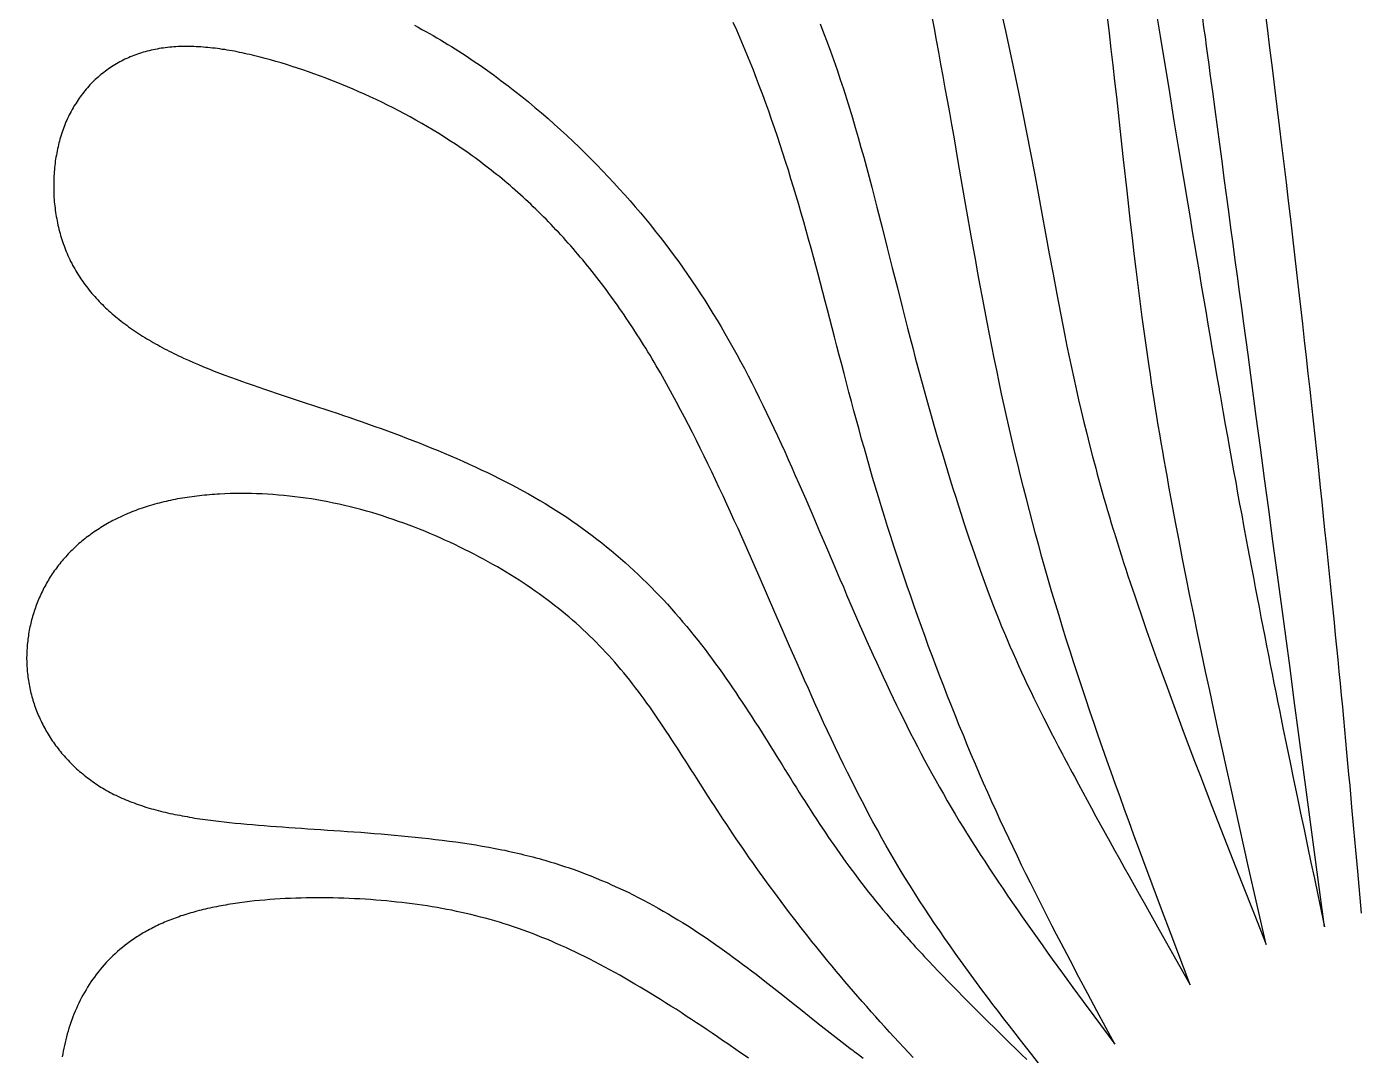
# Model space of a CAD drawing. Extents: x 0 to 279, y 0 to 212.
# Drawn here: x 266.54 to 279.43, y 119.99 to 129.92 of the extents above; entities that cross this region are included whole.
import ezdxf

# ---------------------------------------------------------------- set-up
doc = ezdxf.new("R2010")
doc.units = 0
doc.layers.add('LAYER_1', color=18, linetype='CONTINUOUS')

msp = doc.modelspace()

# ---------------------------------------------------------------- linework, layer by layer
at = {"layer": 'LAYER_1'}
for points in [[(277.398, 130.372), (277.487, 129.828), (277.577, 129.284), (277.621, 129.013), (277.666, 128.743), (277.71, 128.474), (277.754, 128.208), (277.776, 128.076), (277.798, 127.944), (277.82, 127.814), (277.842, 127.684), (277.863, 127.555), (277.885, 127.426), (277.906, 127.299), (277.928, 127.173), (277.949, 127.048), (277.97, 126.924), (277.991, 126.801), (278.012, 126.679), (278.033, 126.559), (278.054, 126.44), (278.056, 126.425), (278.058, 126.418), (278.058, 126.414), (278.059, 126.412), (278.061, 126.397), (278.066, 126.368), (278.077, 126.309), (278.097, 126.193), (278.117, 126.079), (278.137, 125.965), (278.157, 125.853), (278.177, 125.743), (278.197, 125.633), (278.217, 125.525), (278.236, 125.418), (278.255, 125.312), (278.275, 125.208), (278.294, 125.104), (278.313, 125.002), (278.332, 124.9), (278.35, 124.8), (278.369, 124.701), (278.388, 124.603), (278.406, 124.506), (278.425, 124.41), (278.443, 124.315), (278.461, 124.22), (278.479, 124.127), (278.497, 124.034), (278.515, 123.943), (278.533, 123.852), (278.551, 123.762), (278.569, 123.672), (278.586, 123.584), (278.604, 123.496), (278.621, 123.409), (278.639, 123.322), (278.656, 123.237), (278.673, 123.151), (278.708, 122.983), (278.742, 122.816), (278.776, 122.652), (278.81, 122.489), (278.843, 122.328), (278.877, 122.169), (278.91, 122.01), (278.944, 121.853), (278.977, 121.696), (279.01, 121.54), (279.076, 121.229), (278.992, 121.856), (278.908, 122.482), (278.867, 122.795), (278.825, 123.106), (278.783, 123.417), (278.742, 123.727), (278.7, 124.036), (278.659, 124.344), (278.618, 124.65), (278.577, 124.955), (278.536, 125.258), (278.496, 125.56), (278.456, 125.859), (278.416, 126.158), (278.376, 126.456), (278.336, 126.755), (278.295, 127.056), (278.275, 127.208), (278.255, 127.36), (278.234, 127.513), (278.213, 127.667), (278.192, 127.823), (278.171, 127.979), (278.15, 128.137), (278.129, 128.297), (278.107, 128.458), (278.085, 128.621), (278.063, 128.786), (278.04, 128.953), (278.018, 129.122), (277.995, 129.294), (277.983, 129.38), (277.971, 129.468), (277.96, 129.555), (277.948, 129.644), (277.936, 129.733), (277.924, 129.823), (277.911, 129.913), (277.899, 130.004)], [(275.948, 130.077), (275.993, 129.88), (276.036, 129.683), (276.078, 129.487), (276.119, 129.29), (276.159, 129.094), (276.198, 128.898), (276.236, 128.703), (276.273, 128.507), (276.31, 128.312), (276.346, 128.117), (276.381, 127.923), (276.417, 127.728), (276.453, 127.533), (276.489, 127.337), (276.508, 127.238), (276.527, 127.138), (276.547, 127.039), (276.567, 126.938), (276.587, 126.837), (276.608, 126.735), (276.63, 126.632), (276.653, 126.528), (276.676, 126.424), (276.7, 126.318), (276.725, 126.211), (276.751, 126.103), (276.778, 125.994), (276.805, 125.883), (276.834, 125.772), (276.865, 125.658), (276.88, 125.601), (276.896, 125.543), (276.912, 125.485), (276.929, 125.427), (276.945, 125.368), (276.962, 125.309), (276.98, 125.249), (276.998, 125.189), (277.016, 125.128), (277.034, 125.067), (277.037, 125.06), (277.038, 125.056), (277.039, 125.054), (277.039, 125.053), (277.041, 125.045), (277.046, 125.03), (277.055, 124.999), (277.075, 124.937), (277.094, 124.874), (277.114, 124.811), (277.135, 124.748), (277.156, 124.684), (277.177, 124.62), (277.198, 124.556), (277.22, 124.491), (277.242, 124.425), (277.264, 124.359), (277.31, 124.227), (277.356, 124.092), (277.404, 123.957), (277.453, 123.82), (277.503, 123.682), (277.554, 123.543), (277.606, 123.402), (277.658, 123.261), (277.711, 123.119), (277.766, 122.975), (277.82, 122.831), (277.876, 122.686), (277.932, 122.541), (277.988, 122.394), (278.045, 122.247), (278.103, 122.1), (278.16, 121.952), (278.277, 121.655), (278.394, 121.357), (278.512, 121.059), (278.425, 121.44), (278.339, 121.82), (278.254, 122.2), (278.212, 122.389), (278.17, 122.578), (278.128, 122.766), (278.087, 122.954), (278.046, 123.141), (278.006, 123.327), (277.966, 123.513), (277.926, 123.697), (277.888, 123.881), (277.849, 124.064), (277.812, 124.246), (277.775, 124.426), (277.739, 124.606), (277.704, 124.784), (277.67, 124.961), (277.636, 125.136), (277.604, 125.31), (277.572, 125.483), (277.557, 125.568), (277.541, 125.654), (277.526, 125.739), (277.512, 125.823), (277.497, 125.907), (277.483, 125.991), (277.47, 126.074), (277.456, 126.156), (277.443, 126.239), (277.43, 126.32), (277.417, 126.402), (277.405, 126.483), (277.393, 126.563), (277.381, 126.643), (277.358, 126.802), (277.336, 126.96), (277.315, 127.116), (277.295, 127.271), (277.275, 127.425), (277.256, 127.579), (277.237, 127.731), (277.219, 127.883), (277.202, 128.034), (277.168, 128.336), (277.134, 128.638), (277.101, 128.939), (277.084, 129.091), (277.068, 129.243), (277.05, 129.395), (277.033, 129.549), (277.015, 129.703), (276.997, 129.859), (276.978, 130.015)], [(278.495, 130.104), (278.52, 129.909), (278.544, 129.716), (278.568, 129.524), (278.592, 129.335), (278.615, 129.147), (278.637, 128.962), (278.66, 128.778), (278.682, 128.596), (278.703, 128.417), (278.724, 128.239), (278.745, 128.063), (278.765, 127.889), (278.785, 127.718), (278.805, 127.548), (278.824, 127.38), (278.843, 127.215), (278.861, 127.051), (278.879, 126.89), (278.897, 126.731), (278.914, 126.573), (278.932, 126.418), (278.948, 126.265), (278.965, 126.114), (278.981, 125.966), (278.996, 125.819), (279.012, 125.675), (279.019, 125.604), (279.023, 125.568), (279.024, 125.559), (279.025, 125.555), (279.025, 125.553), (279.025, 125.552), (279.026, 125.543), (279.033, 125.472), (279.048, 125.333), (279.062, 125.196), (279.076, 125.062), (279.09, 124.929), (279.104, 124.798), (279.117, 124.669), (279.13, 124.541), (279.142, 124.416), (279.155, 124.292), (279.167, 124.169), (279.179, 124.049), (279.191, 123.929), (279.202, 123.812), (279.214, 123.695), (279.225, 123.58), (279.236, 123.466), (279.247, 123.354), (279.257, 123.242), (279.268, 123.132), (279.278, 123.023), (279.288, 122.914), (279.298, 122.807), (279.308, 122.7), (279.318, 122.594), (279.337, 122.385), (279.356, 122.177), (279.375, 121.972), (279.394, 121.768), (279.43, 121.363)], [(270.286, 129.935), (270.323, 129.915), (270.359, 129.895), (270.395, 129.875), (270.431, 129.855), (270.467, 129.835), (270.503, 129.814), (270.539, 129.793), (270.574, 129.771), (270.61, 129.75), (270.645, 129.728), (270.715, 129.684), (270.785, 129.638), (270.854, 129.592), (270.923, 129.545), (270.991, 129.497), (271.058, 129.448), (271.125, 129.399), (271.192, 129.349), (271.257, 129.298), (271.322, 129.246), (271.387, 129.194), (271.45, 129.141), (271.513, 129.088), (271.576, 129.034), (271.637, 128.979), (271.698, 128.924), (271.758, 128.869), (271.818, 128.813), (271.876, 128.757), (271.934, 128.7), (271.991, 128.644), (272.048, 128.587), (272.103, 128.529), (272.158, 128.472), (272.211, 128.414), (272.264, 128.356), (272.317, 128.299), (272.368, 128.241), (272.418, 128.182), (272.468, 128.124), (272.517, 128.066), (272.565, 128.007), (272.612, 127.948), (272.658, 127.889), (272.704, 127.83), (272.749, 127.77), (272.794, 127.71), (272.838, 127.65), (272.881, 127.589), (272.924, 127.528), (272.966, 127.466), (273.007, 127.405), (273.048, 127.342), (273.089, 127.279), (273.129, 127.216), (273.169, 127.152), (273.208, 127.088), (273.247, 127.023), (273.285, 126.958), (273.323, 126.892), (273.361, 126.825), (273.398, 126.757), (273.435, 126.689), (273.472, 126.621), (273.508, 126.551), (273.544, 126.481), (273.58, 126.41), (273.616, 126.338), (273.652, 126.266), (273.687, 126.193), (273.722, 126.119), (273.758, 126.045), (273.792, 125.97), (273.827, 125.894), (273.862, 125.819), (273.896, 125.742), (273.93, 125.666), (273.964, 125.589), (273.998, 125.512), (274.066, 125.358), (274.133, 125.203), (274.199, 125.048), (274.265, 124.894), (274.33, 124.74), (274.363, 124.664), (274.395, 124.587), (274.428, 124.512), (274.46, 124.436), (274.492, 124.362), (274.524, 124.287), (274.556, 124.213), (274.588, 124.14), (274.62, 124.068), (274.652, 123.996), (274.684, 123.925), (274.716, 123.854), (274.748, 123.784), (274.78, 123.714), (274.812, 123.645), (274.844, 123.576), (274.877, 123.507), (274.909, 123.439), (274.942, 123.372), (274.975, 123.305), (275.008, 123.238), (275.041, 123.171), (275.075, 123.104), (275.109, 123.038), (275.143, 122.972), (275.178, 122.906), (275.213, 122.841), (275.248, 122.775), (275.284, 122.71), (275.32, 122.644), (275.357, 122.579), (275.394, 122.514), (275.432, 122.448), (275.47, 122.383), (275.509, 122.317), (275.548, 122.252), (275.588, 122.186), (275.609, 122.153), (275.619, 122.137), (275.619, 122.136), (275.62, 122.135), (275.62, 122.134), (275.622, 122.132), (275.624, 122.128), (275.665, 122.062), (275.707, 121.996), (275.75, 121.929), (275.793, 121.863), (275.837, 121.796), (275.881, 121.73), (275.926, 121.663), (275.971, 121.596), (276.017, 121.528), (276.063, 121.461), (276.109, 121.394), (276.156, 121.326), (276.204, 121.258), (276.252, 121.191), (276.3, 121.123), (276.348, 121.055), (276.397, 120.987), (276.446, 120.919), (276.545, 120.782), (276.645, 120.646), (276.745, 120.509), (276.846, 120.372), (277.049, 120.098), (276.876, 120.421), (276.789, 120.583), (276.703, 120.745), (276.617, 120.908), (276.531, 121.072), (276.488, 121.155), (276.445, 121.237), (276.403, 121.32), (276.36, 121.404), (276.318, 121.487), (276.276, 121.572), (276.234, 121.656), (276.192, 121.741), (276.15, 121.826), (276.109, 121.912), (276.067, 121.998), (276.026, 122.085), (275.985, 122.173), (275.944, 122.26), (275.903, 122.349), (275.863, 122.438), (275.823, 122.528), (275.783, 122.618), (275.743, 122.709), (275.704, 122.801), (275.664, 122.893), (275.625, 122.986), (275.587, 123.08), (275.548, 123.174), (275.51, 123.268), (275.472, 123.363), (275.435, 123.458), (275.397, 123.553), (275.36, 123.649), (275.324, 123.745), (275.288, 123.841), (275.252, 123.938), (275.217, 124.034), (275.182, 124.131), (275.147, 124.228), (275.113, 124.325), (275.079, 124.422), (275.046, 124.518), (275.013, 124.615), (274.981, 124.712), (274.949, 124.808), (274.917, 124.904), (274.886, 125), (274.856, 125.096), (274.826, 125.191), (274.796, 125.286), (274.768, 125.381), (274.739, 125.475), (274.711, 125.569), (274.684, 125.662), (274.657, 125.755), (274.631, 125.848), (274.605, 125.94), (274.58, 126.031), (274.555, 126.122), (274.53, 126.213), (274.506, 126.303), (274.482, 126.393), (274.458, 126.483), (274.435, 126.572), (274.412, 126.661), (274.388, 126.749), (274.366, 126.837), (274.343, 126.925), (274.32, 127.012), (274.297, 127.099), (274.275, 127.186), (274.252, 127.272), (274.23, 127.358), (274.207, 127.444), (274.185, 127.53), (274.162, 127.615), (274.139, 127.7), (274.116, 127.784), (274.093, 127.869), (274.069, 127.953), (274.045, 128.037), (274.021, 128.121), (273.997, 128.204), (273.972, 128.287), (273.948, 128.37), (273.922, 128.453), (273.897, 128.535), (273.871, 128.618), (273.844, 128.699), (273.818, 128.781), (273.791, 128.862), (273.763, 128.943), (273.735, 129.024), (273.707, 129.104), (273.678, 129.184), (273.649, 129.264), (273.619, 129.343), (273.589, 129.422), (273.559, 129.5), (273.528, 129.578), (273.496, 129.656), (273.464, 129.733), (273.432, 129.81), (273.399, 129.886), (273.365, 129.962)], [(274.203, 129.947), (274.237, 129.86), (274.271, 129.772), (274.303, 129.683), (274.336, 129.593), (274.367, 129.503), (274.398, 129.412), (274.428, 129.32), (274.458, 129.227), (274.487, 129.134), (274.515, 129.04), (274.543, 128.946), (274.571, 128.851), (274.598, 128.755), (274.625, 128.66), (274.651, 128.564), (274.677, 128.467), (274.703, 128.371), (274.753, 128.177), (274.803, 127.982), (274.852, 127.787), (274.901, 127.592), (274.95, 127.398), (274.999, 127.204), (275.048, 127.011), (275.073, 126.915), (275.098, 126.82), (275.123, 126.725), (275.149, 126.631), (275.174, 126.536), (275.2, 126.443), (275.225, 126.35), (275.251, 126.258), (275.277, 126.166), (275.303, 126.075), (275.329, 125.985), (275.355, 125.896), (275.381, 125.807), (275.408, 125.719), (275.434, 125.633), (275.46, 125.547), (275.487, 125.462), (275.513, 125.378), (275.539, 125.295), (275.566, 125.213), (275.592, 125.132), (275.618, 125.053), (275.644, 124.975), (275.671, 124.897), (275.697, 124.822), (275.723, 124.747), (275.749, 124.674), (275.775, 124.602), (275.801, 124.532), (275.826, 124.463), (275.852, 124.395), (275.878, 124.327), (275.904, 124.261), (275.931, 124.196), (275.957, 124.131), (275.983, 124.067), (276.01, 124.004), (276.037, 123.94), (276.065, 123.878), (276.093, 123.815), (276.121, 123.752), (276.149, 123.69), (276.179, 123.627), (276.208, 123.565), (276.238, 123.502), (276.269, 123.438), (276.3, 123.374), (276.333, 123.31), (276.365, 123.244), (276.399, 123.178), (276.433, 123.111), (276.468, 123.044), (276.504, 122.975), (276.522, 122.94), (276.541, 122.904), (276.543, 122.9), (276.544, 122.898), (276.545, 122.897), (276.545, 122.896), (276.547, 122.892), (276.552, 122.883), (276.562, 122.865), (276.581, 122.829), (276.6, 122.793), (276.619, 122.756), (276.639, 122.72), (276.659, 122.683), (276.699, 122.607), (276.74, 122.531), (276.782, 122.454), (276.825, 122.376), (276.868, 122.296), (276.912, 122.216), (276.957, 122.135), (277.002, 122.053), (277.048, 121.971), (277.094, 121.887), (277.141, 121.803), (277.188, 121.718), (277.236, 121.633), (277.284, 121.547), (277.332, 121.461), (277.381, 121.375), (277.429, 121.287), (277.479, 121.2), (277.578, 121.024), (277.677, 120.848), (277.777, 120.671), (277.593, 121.157), (277.501, 121.4), (277.41, 121.642), (277.32, 121.884), (277.231, 122.124), (277.187, 122.245), (277.143, 122.364), (277.1, 122.484), (277.057, 122.603), (277.014, 122.722), (276.972, 122.841), (276.93, 122.96), (276.889, 123.078), (276.849, 123.195), (276.808, 123.313), (276.769, 123.43), (276.73, 123.546), (276.692, 123.662), (276.654, 123.778), (276.617, 123.893), (276.581, 124.008), (276.546, 124.122), (276.511, 124.236), (276.477, 124.349), (276.443, 124.462), (276.41, 124.575), (276.378, 124.688), (276.346, 124.8), (276.315, 124.913), (276.284, 125.025), (276.254, 125.137), (276.225, 125.249), (276.196, 125.361), (276.168, 125.473), (276.14, 125.585), (276.112, 125.697), (276.085, 125.81), (276.059, 125.922), (276.033, 126.035), (276.007, 126.149), (275.982, 126.262), (275.957, 126.376), (275.933, 126.49), (275.909, 126.605), (275.885, 126.72), (275.861, 126.836), (275.838, 126.952), (275.816, 127.069), (275.793, 127.187), (275.771, 127.305), (275.749, 127.423), (275.727, 127.542), (275.706, 127.661), (275.663, 127.9), (275.621, 128.14), (275.579, 128.379), (275.538, 128.618), (275.497, 128.856), (275.476, 128.975), (275.455, 129.093), (275.434, 129.211), (275.413, 129.328), (275.392, 129.444), (275.371, 129.56), (275.35, 129.675), (275.329, 129.79), (275.307, 129.903), (275.285, 130.016)], [(276.356, 119.861), (276.248, 119.999), (276.14, 120.136), (276.086, 120.205), (276.032, 120.274), (275.979, 120.343), (275.926, 120.413), (275.873, 120.482), (275.82, 120.552), (275.767, 120.622), (275.715, 120.692), (275.663, 120.763), (275.611, 120.833), (275.56, 120.904), (275.509, 120.976), (275.459, 121.047), (275.409, 121.119), (275.359, 121.191), (275.309, 121.264), (275.26, 121.337), (275.212, 121.41), (275.164, 121.483), (275.117, 121.557), (275.07, 121.632), (275.023, 121.707), (274.977, 121.782), (274.932, 121.858), (274.888, 121.934), (274.843, 122.011), (274.8, 122.088), (274.757, 122.166), (274.714, 122.244), (274.672, 122.322), (274.631, 122.401), (274.59, 122.48), (274.549, 122.559), (274.509, 122.639), (274.469, 122.719), (274.43, 122.799), (274.391, 122.879), (274.352, 122.96), (274.314, 123.041), (274.276, 123.122), (274.238, 123.203), (274.201, 123.285), (274.164, 123.366), (274.127, 123.448), (274.09, 123.53), (274.053, 123.612), (273.981, 123.775), (273.909, 123.939), (273.838, 124.103), (273.767, 124.266), (273.696, 124.429), (273.625, 124.592), (273.589, 124.673), (273.554, 124.754), (273.518, 124.834), (273.482, 124.915), (273.447, 124.995), (273.411, 125.075), (273.375, 125.154), (273.339, 125.233), (273.303, 125.312), (273.267, 125.39), (273.23, 125.468), (273.194, 125.546), (273.157, 125.623), (273.12, 125.7), (273.083, 125.776), (273.046, 125.852), (273.009, 125.927), (272.971, 126.002), (272.933, 126.076), (272.895, 126.15), (272.857, 126.223), (272.818, 126.295), (272.779, 126.367), (272.74, 126.438), (272.701, 126.508), (272.661, 126.578), (272.621, 126.647), (272.601, 126.681), (272.581, 126.715), (272.561, 126.749), (272.54, 126.782), (272.52, 126.816), (272.499, 126.849), (272.479, 126.882), (272.458, 126.915), (272.437, 126.947), (272.416, 126.98), (272.395, 127.012), (272.374, 127.044), (272.353, 127.076), (272.332, 127.107), (272.31, 127.139), (272.289, 127.17), (272.267, 127.201), (272.246, 127.232), (272.224, 127.262), (272.202, 127.293), (272.18, 127.323), (272.158, 127.353), (272.136, 127.382), (272.114, 127.412), (272.092, 127.441), (272.07, 127.471), (272.047, 127.499), (272.025, 127.528), (272.002, 127.557), (271.98, 127.585), (271.957, 127.613), (271.934, 127.641), (271.911, 127.669), (271.888, 127.697), (271.865, 127.724), (271.842, 127.751), (271.818, 127.778), (271.795, 127.805), (271.772, 127.831), (271.748, 127.858), (271.725, 127.884), (271.701, 127.91), (271.677, 127.936), (271.653, 127.961), (271.629, 127.986), (271.605, 128.012), (271.581, 128.037), (271.557, 128.061), (271.532, 128.086), (271.508, 128.11), (271.484, 128.134), (271.459, 128.158), (271.434, 128.182), (271.41, 128.206), (271.385, 128.229), (271.36, 128.252), (271.335, 128.275), (271.31, 128.298), (271.285, 128.32), (271.259, 128.343), (271.234, 128.365), (271.209, 128.387), (271.183, 128.409), (271.158, 128.43), (271.132, 128.451), (271.106, 128.473), (271.08, 128.494), (271.054, 128.514), (271.028, 128.535), (271.002, 128.555), (270.976, 128.575), (270.95, 128.595), (270.924, 128.615), (270.897, 128.635), (270.871, 128.654), (270.844, 128.673), (270.791, 128.711), (270.737, 128.748), (270.683, 128.785), (270.629, 128.82), (270.575, 128.855), (270.521, 128.889), (270.466, 128.922), (270.411, 128.955), (270.356, 128.987), (270.301, 129.018), (270.246, 129.049), (270.191, 129.078), (270.136, 129.107), (270.081, 129.136), (270.025, 129.164), (269.97, 129.191), (269.915, 129.217), (269.86, 129.243), (269.805, 129.268), (269.75, 129.292), (269.695, 129.316), (269.64, 129.339), (269.586, 129.362), (269.531, 129.384), (269.477, 129.405), (269.423, 129.426), (269.369, 129.446), (269.315, 129.466), (269.262, 129.485), (269.209, 129.503), (269.156, 129.521), (269.104, 129.538), (269.051, 129.555), (269, 129.571), (268.948, 129.586), (268.897, 129.601), (268.846, 129.614), (268.796, 129.628), (268.77, 129.634), (268.745, 129.64), (268.721, 129.646), (268.696, 129.652), (268.671, 129.657), (268.646, 129.663), (268.622, 129.668), (268.598, 129.673), (268.573, 129.678), (268.549, 129.683), (268.525, 129.687), (268.501, 129.691), (268.477, 129.695), (268.454, 129.699), (268.43, 129.702), (268.406, 129.706), (268.383, 129.709), (268.36, 129.712), (268.337, 129.715), (268.314, 129.717), (268.291, 129.719), (268.268, 129.721), (268.245, 129.723), (268.223, 129.725), (268.2, 129.726), (268.178, 129.727), (268.156, 129.728), (268.134, 129.729), (268.112, 129.729), (268.09, 129.73), (268.069, 129.729), (268.047, 129.729), (268.026, 129.729), (268.005, 129.728), (267.983, 129.727), (267.963, 129.725), (267.942, 129.724), (267.921, 129.722), (267.901, 129.72), (267.88, 129.717), (267.86, 129.715), (267.84, 129.712), (267.82, 129.709), (267.801, 129.705), (267.781, 129.702), (267.762, 129.698), (267.742, 129.693), (267.723, 129.689), (267.704, 129.684), (267.686, 129.679), (267.667, 129.674), (267.649, 129.668), (267.63, 129.662), (267.612, 129.656), (267.594, 129.65), (267.576, 129.643), (267.559, 129.636), (267.541, 129.629), (267.524, 129.621), (267.507, 129.614), (267.49, 129.606), (267.473, 129.598), (267.457, 129.589), (267.441, 129.58), (267.424, 129.572), (267.408, 129.562), (267.393, 129.553), (267.377, 129.543), (267.361, 129.533), (267.346, 129.523), (267.331, 129.513), (267.316, 129.502), (267.301, 129.492), (267.287, 129.48), (267.273, 129.469), (267.258, 129.458), (267.244, 129.446), (267.231, 129.434), (267.217, 129.422), (267.204, 129.41), (267.191, 129.397), (267.178, 129.384), (267.165, 129.371), (267.152, 129.358), (267.14, 129.345), (267.128, 129.331), (267.116, 129.317), (267.104, 129.303), (267.092, 129.289), (267.081, 129.274), (267.07, 129.26), (267.059, 129.245), (267.048, 129.23), (267.038, 129.215), (267.028, 129.199), (267.018, 129.184), (267.008, 129.168), (266.998, 129.152), (266.989, 129.136), (266.979, 129.12), (266.97, 129.103), (266.962, 129.087), (266.953, 129.07), (266.945, 129.053), (266.937, 129.036), (266.929, 129.018), (266.921, 129.001), (266.914, 128.983), (266.907, 128.965), (266.9, 128.947), (266.893, 128.929), (266.887, 128.911), (266.881, 128.893), (266.875, 128.874), (266.869, 128.855), (266.863, 128.836), (266.858, 128.817), (266.853, 128.798), (266.848, 128.779), (266.844, 128.76), (266.839, 128.74), (266.835, 128.721), (266.831, 128.701), (266.828, 128.681), (266.824, 128.661), (266.821, 128.641), (266.818, 128.621), (266.815, 128.601), (266.813, 128.581), (266.811, 128.561), (266.809, 128.541), (266.807, 128.52), (266.806, 128.5), (266.804, 128.479), (266.803, 128.459), (266.803, 128.438), (266.802, 128.418), (266.802, 128.397), (266.802, 128.376), (266.802, 128.356), (266.802, 128.335), (266.803, 128.314), (266.804, 128.294), (266.805, 128.273), (266.807, 128.252), (266.808, 128.231), (266.81, 128.211), (266.813, 128.19), (266.815, 128.169), (266.818, 128.149), (266.821, 128.128), (266.824, 128.108), (266.827, 128.087), (266.831, 128.067), (266.835, 128.046), (266.839, 128.026), (266.843, 128.005), (266.848, 127.985), (266.853, 127.965), (266.858, 127.945), (266.864, 127.925), (266.869, 127.905), (266.875, 127.885), (266.881, 127.865), (266.888, 127.846), (266.895, 127.826), (266.902, 127.806), (266.909, 127.787), (266.916, 127.768), (266.924, 127.749), (266.932, 127.73), (266.94, 127.711), (266.949, 127.692), (266.957, 127.674), (266.966, 127.655), (266.976, 127.637), (266.985, 127.619), (266.995, 127.601), (267.005, 127.583), (267.015, 127.565), (267.026, 127.547), (267.036, 127.53), (267.047, 127.512), (267.059, 127.495), (267.07, 127.478), (267.082, 127.461), (267.094, 127.444), (267.106, 127.428), (267.119, 127.411), (267.132, 127.395), (267.144, 127.378), (267.158, 127.362), (267.171, 127.346), (267.185, 127.33), (267.199, 127.315), (267.213, 127.299), (267.227, 127.283), (267.242, 127.268), (267.257, 127.253), (267.272, 127.238), (267.287, 127.223), (267.303, 127.208), (267.319, 127.193), (267.335, 127.178), (267.351, 127.164), (267.368, 127.149), (267.384, 127.135), (267.401, 127.121), (267.418, 127.107), (267.436, 127.093), (267.453, 127.079), (267.471, 127.065), (267.489, 127.051), (267.507, 127.038), (267.526, 127.024), (267.545, 127.011), (267.564, 126.998), (267.583, 126.985), (267.602, 126.972), (267.622, 126.959), (267.641, 126.946), (267.661, 126.933), (267.681, 126.921), (267.702, 126.908), (267.722, 126.896), (267.743, 126.884), (267.764, 126.872), (267.785, 126.86), (267.807, 126.848), (267.828, 126.836), (267.85, 126.824), (267.872, 126.812), (267.894, 126.801), (267.917, 126.789), (267.939, 126.778), (267.962, 126.766), (267.985, 126.755), (268.008, 126.744), (268.032, 126.733), (268.055, 126.722), (268.103, 126.7), (268.151, 126.679), (268.201, 126.658), (268.25, 126.637), (268.301, 126.617), (268.352, 126.596), (268.404, 126.576), (268.456, 126.556), (268.509, 126.537), (268.563, 126.517), (268.617, 126.498), (268.671, 126.478), (268.727, 126.459), (268.782, 126.44), (268.838, 126.421), (268.895, 126.402), (268.952, 126.383), (269.009, 126.364), (269.067, 126.345), (269.125, 126.325), (269.183, 126.306), (269.242, 126.287), (269.301, 126.267), (269.361, 126.248), (269.42, 126.228), (269.48, 126.208), (269.54, 126.188), (269.601, 126.168), (269.661, 126.147), (269.722, 126.126), (269.782, 126.105), (269.843, 126.084), (269.904, 126.062), (269.965, 126.04), (270.026, 126.018), (270.088, 125.995), (270.149, 125.973), (270.21, 125.949), (270.271, 125.926), (270.332, 125.902), (270.392, 125.878), (270.453, 125.853), (270.514, 125.828), (270.574, 125.803), (270.634, 125.777), (270.694, 125.751), (270.754, 125.725), (270.813, 125.698), (270.872, 125.671), (270.931, 125.644), (270.99, 125.616), (271.048, 125.588), (271.105, 125.559), (271.163, 125.53), (271.219, 125.501), (271.276, 125.471), (271.332, 125.441), (271.387, 125.41), (271.442, 125.379), (271.496, 125.347), (271.549, 125.316), (271.602, 125.283), (271.654, 125.251), (271.706, 125.217), (271.757, 125.184), (271.807, 125.15), (271.857, 125.115), (271.906, 125.08), (271.954, 125.045), (272.002, 125.009), (272.049, 124.973), (272.096, 124.937), (272.142, 124.9), (272.187, 124.863), (272.232, 124.825), (272.276, 124.787), (272.32, 124.749), (272.363, 124.71), (272.406, 124.671), (272.448, 124.631), (272.49, 124.591), (272.531, 124.551), (272.571, 124.51), (272.611, 124.469), (272.651, 124.428), (272.69, 124.386), (272.729, 124.344), (272.767, 124.302), (272.805, 124.259), (272.842, 124.216), (272.879, 124.173), (272.916, 124.13), (272.952, 124.086), (272.988, 124.041), (273.023, 123.997), (273.058, 123.952), (273.093, 123.907), (273.127, 123.862), (273.161, 123.816), (273.194, 123.77), (273.228, 123.724), (273.26, 123.678), (273.293, 123.632), (273.325, 123.585), (273.357, 123.539), (273.389, 123.492), (273.42, 123.445), (273.452, 123.399), (273.482, 123.352), (273.513, 123.305), (273.543, 123.258), (273.574, 123.211), (273.604, 123.165), (273.633, 123.118), (273.663, 123.071), (273.692, 123.025), (273.721, 122.978), (273.75, 122.932), (273.779, 122.886), (273.807, 122.84), (273.836, 122.795), (273.864, 122.749), (273.892, 122.704), (273.92, 122.659), (273.948, 122.615), (273.975, 122.571), (274.003, 122.527), (274.031, 122.483), (274.058, 122.44), (274.085, 122.397), (274.113, 122.355), (274.14, 122.312), (274.168, 122.27), (274.195, 122.228), (274.223, 122.186), (274.251, 122.145), (274.279, 122.103), (274.307, 122.062), (274.335, 122.021), (274.364, 121.98), (274.393, 121.938), (274.422, 121.897), (274.452, 121.856), (274.482, 121.815), (274.513, 121.774), (274.544, 121.732), (274.575, 121.691), (274.607, 121.649), (274.639, 121.607), (274.672, 121.565), (274.706, 121.523), (274.74, 121.481), (274.775, 121.438), (274.811, 121.395), (274.847, 121.352), (274.865, 121.33), (274.884, 121.308), (274.903, 121.286), (274.922, 121.264), (274.941, 121.242), (274.96, 121.22), (274.98, 121.198), (275, 121.175), (275.02, 121.153), (275.04, 121.13), (275.061, 121.107), (275.081, 121.084), (275.102, 121.062), (275.123, 121.038), (275.145, 121.015), (275.166, 120.992), (275.188, 120.969), (275.21, 120.945), (275.254, 120.898), (275.299, 120.851), (275.345, 120.803), (275.391, 120.755), (275.438, 120.706), (275.485, 120.657), (275.533, 120.608), (275.582, 120.559), (275.631, 120.509), (275.681, 120.459), (275.731, 120.409), (275.782, 120.359), (275.833, 120.308), (275.884, 120.258), (275.936, 120.207), (275.988, 120.156), (276.04, 120.105), (276.093, 120.053), (276.146, 120.002), (276.199, 119.95)], [(275.103, 119.969), (275.056, 120.018), (275.011, 120.067), (274.965, 120.116), (274.92, 120.165), (274.875, 120.215), (274.83, 120.264), (274.785, 120.313), (274.741, 120.362), (274.697, 120.411), (274.654, 120.46), (274.611, 120.509), (274.568, 120.557), (274.526, 120.606), (274.484, 120.655), (274.442, 120.704), (274.401, 120.753), (274.36, 120.801), (274.319, 120.85), (274.279, 120.898), (274.239, 120.947), (274.2, 120.995), (274.161, 121.044), (274.122, 121.092), (274.084, 121.14), (274.046, 121.188), (274.009, 121.236), (273.971, 121.284), (273.935, 121.332), (273.898, 121.38), (273.862, 121.427), (273.826, 121.475), (273.791, 121.522), (273.756, 121.57), (273.721, 121.617), (273.687, 121.664), (273.653, 121.711), (273.619, 121.758), (273.586, 121.804), (273.553, 121.851), (273.52, 121.897), (273.488, 121.943), (273.456, 121.989), (273.424, 122.035), (273.393, 122.081), (273.362, 122.127), (273.332, 122.172), (273.302, 122.217), (273.272, 122.262), (273.242, 122.307), (273.213, 122.352), (273.184, 122.397), (273.155, 122.441), (273.126, 122.485), (273.098, 122.529), (273.07, 122.573), (273.042, 122.616), (273.015, 122.66), (272.987, 122.703), (272.96, 122.745), (272.933, 122.788), (272.906, 122.83), (272.879, 122.872), (272.852, 122.914), (272.825, 122.955), (272.798, 122.996), (272.772, 123.037), (272.745, 123.078), (272.718, 123.118), (272.692, 123.158), (272.665, 123.198), (272.638, 123.237), (272.611, 123.276), (272.585, 123.315), (272.558, 123.353), (272.531, 123.391), (272.503, 123.429), (272.476, 123.466), (272.449, 123.503), (272.421, 123.539), (272.393, 123.575), (272.365, 123.611), (272.337, 123.646), (272.308, 123.681), (272.28, 123.716), (272.251, 123.75), (272.222, 123.784), (272.192, 123.817), (272.162, 123.85), (272.132, 123.883), (272.102, 123.915), (272.071, 123.947), (272.04, 123.979), (272.009, 124.01), (271.977, 124.041), (271.945, 124.072), (271.913, 124.102), (271.88, 124.132), (271.847, 124.162), (271.813, 124.191), (271.779, 124.22), (271.745, 124.249), (271.71, 124.278), (271.675, 124.306), (271.639, 124.334), (271.603, 124.362), (271.566, 124.39), (271.529, 124.417), (271.491, 124.444), (271.453, 124.471), (271.415, 124.498), (271.376, 124.525), (271.336, 124.551), (271.296, 124.577), (271.255, 124.603), (271.214, 124.629), (271.172, 124.654), (271.13, 124.679), (271.087, 124.705), (271.043, 124.73), (270.999, 124.754), (270.954, 124.779), (270.909, 124.803), (270.864, 124.827), (270.818, 124.851), (270.771, 124.874), (270.725, 124.897), (270.677, 124.92), (270.629, 124.943), (270.581, 124.965), (270.533, 124.986), (270.484, 125.008), (270.435, 125.029), (270.385, 125.049), (270.335, 125.069), (270.285, 125.089), (270.235, 125.108), (270.184, 125.127), (270.133, 125.145), (270.081, 125.163), (270.03, 125.18), (269.978, 125.197), (269.926, 125.213), (269.874, 125.229), (269.822, 125.244), (269.769, 125.259), (269.716, 125.272), (269.664, 125.286), (269.611, 125.298), (269.558, 125.31), (269.504, 125.322), (269.451, 125.333), (269.398, 125.343), (269.345, 125.352), (269.291, 125.361), (269.238, 125.369), (269.185, 125.376), (269.131, 125.383), (269.078, 125.389), (269.025, 125.395), (268.972, 125.399), (268.92, 125.404), (268.867, 125.407), (268.815, 125.41), (268.762, 125.412), (268.711, 125.413), (268.659, 125.414), (268.607, 125.414), (268.556, 125.414), (268.506, 125.413), (268.455, 125.411), (268.405, 125.408), (268.38, 125.407), (268.356, 125.405), (268.331, 125.403), (268.307, 125.401), (268.282, 125.399), (268.258, 125.397), (268.234, 125.394), (268.21, 125.392), (268.186, 125.389), (268.162, 125.386), (268.138, 125.383), (268.115, 125.38), (268.091, 125.376), (268.068, 125.372), (268.045, 125.369), (268.022, 125.365), (267.999, 125.361), (267.976, 125.356), (267.954, 125.352), (267.931, 125.347), (267.909, 125.342), (267.887, 125.337), (267.865, 125.332), (267.843, 125.327), (267.822, 125.321), (267.8, 125.316), (267.779, 125.31), (267.758, 125.304), (267.737, 125.298), (267.716, 125.292), (267.696, 125.285), (267.676, 125.279), (267.655, 125.272), (267.635, 125.265), (267.616, 125.258), (267.596, 125.251), (267.576, 125.243), (267.557, 125.236), (267.538, 125.228), (267.519, 125.22), (267.5, 125.212), (267.482, 125.204), (267.463, 125.196), (267.445, 125.187), (267.427, 125.179), (267.409, 125.17), (267.391, 125.161), (267.374, 125.152), (267.356, 125.143), (267.339, 125.133), (267.322, 125.124), (267.305, 125.114), (267.289, 125.105), (267.272, 125.095), (267.256, 125.085), (267.24, 125.074), (267.224, 125.064), (267.208, 125.054), (267.193, 125.043), (267.177, 125.032), (267.162, 125.021), (267.147, 125.01), (267.132, 124.999), (267.117, 124.988), (267.103, 124.977), (267.088, 124.965), (267.074, 124.953), (267.06, 124.942), (267.046, 124.93), (267.033, 124.918), (267.019, 124.906), (267.006, 124.893), (266.993, 124.881), (266.98, 124.868), (266.967, 124.856), (266.955, 124.843), (266.943, 124.83), (266.93, 124.817), (266.918, 124.804), (266.907, 124.79), (266.895, 124.777), (266.883, 124.764), (266.872, 124.75), (266.861, 124.736), (266.85, 124.722), (266.839, 124.709), (266.829, 124.694), (266.819, 124.68), (266.808, 124.666), (266.798, 124.652), (266.789, 124.637), (266.779, 124.623), (266.769, 124.608), (266.76, 124.593), (266.751, 124.578), (266.742, 124.563), (266.733, 124.548), (266.725, 124.533), (266.717, 124.517), (266.708, 124.502), (266.7, 124.487), (266.693, 124.471), (266.685, 124.455), (266.678, 124.44), (266.67, 124.424), (266.663, 124.408), (266.656, 124.392), (266.65, 124.376), (266.643, 124.36), (266.637, 124.343), (266.631, 124.327), (266.625, 124.311), (266.619, 124.294), (266.614, 124.278), (266.609, 124.261), (266.603, 124.245), (266.599, 124.228), (266.594, 124.211), (266.589, 124.194), (266.585, 124.177), (266.581, 124.161), (266.577, 124.144), (266.573, 124.127), (266.57, 124.11), (266.566, 124.093), (266.563, 124.075), (266.56, 124.058), (266.558, 124.041), (266.555, 124.024), (266.553, 124.007), (266.551, 123.989), (266.549, 123.972), (266.547, 123.955), (266.546, 123.938), (266.545, 123.92), (266.544, 123.903), (266.543, 123.885), (266.542, 123.868), (266.542, 123.851), (266.541, 123.833), (266.541, 123.816), (266.542, 123.798), (266.542, 123.781), (266.543, 123.763), (266.544, 123.746), (266.545, 123.729), (266.546, 123.711), (266.547, 123.694), (266.549, 123.676), (266.551, 123.659), (266.553, 123.641), (266.556, 123.624), (266.558, 123.607), (266.561, 123.589), (266.564, 123.572), (266.567, 123.555), (266.571, 123.538), (266.575, 123.52), (266.579, 123.503), (266.583, 123.486), (266.587, 123.469), (266.592, 123.452), (266.597, 123.435), (266.602, 123.418), (266.607, 123.401), (266.612, 123.384), (266.618, 123.367), (266.624, 123.35), (266.63, 123.333), (266.637, 123.316), (266.643, 123.3), (266.65, 123.283), (266.657, 123.267), (266.665, 123.25), (266.672, 123.234), (266.68, 123.217), (266.688, 123.201), (266.696, 123.185), (266.704, 123.169), (266.713, 123.153), (266.722, 123.137), (266.731, 123.121), (266.74, 123.105), (266.749, 123.089), (266.759, 123.074), (266.769, 123.058), (266.779, 123.043), (266.789, 123.027), (266.8, 123.012), (266.81, 122.997), (266.821, 122.982), (266.832, 122.967), (266.844, 122.952), (266.855, 122.937), (266.867, 122.923), (266.879, 122.908), (266.891, 122.894), (266.903, 122.88), (266.916, 122.866), (266.929, 122.852), (266.942, 122.838), (266.955, 122.824), (266.968, 122.81), (266.982, 122.797), (266.996, 122.783), (267.01, 122.77), (267.024, 122.757), (267.038, 122.744), (267.053, 122.731), (267.067, 122.719), (267.082, 122.706), (267.097, 122.694), (267.113, 122.682), (267.128, 122.67), (267.144, 122.658), (267.16, 122.646), (267.176, 122.635), (267.192, 122.623), (267.209, 122.612), (267.226, 122.601), (267.242, 122.59), (267.259, 122.579), (267.277, 122.569), (267.294, 122.558), (267.312, 122.548), (267.33, 122.538), (267.348, 122.528), (267.366, 122.519), (267.384, 122.509), (267.403, 122.5), (267.421, 122.491), (267.44, 122.482), (267.459, 122.474), (267.479, 122.465), (267.498, 122.457), (267.518, 122.449), (267.538, 122.441), (267.558, 122.433), (267.578, 122.426), (267.598, 122.418), (267.619, 122.411), (267.639, 122.404), (267.66, 122.397), (267.681, 122.39), (267.703, 122.384), (267.724, 122.377), (267.746, 122.371), (267.767, 122.365), (267.789, 122.359), (267.812, 122.353), (267.834, 122.347), (267.856, 122.342), (267.879, 122.336), (267.902, 122.331), (267.925, 122.326), (267.948, 122.321), (267.971, 122.316), (267.995, 122.311), (268.019, 122.307), (268.042, 122.302), (268.066, 122.298), (268.091, 122.294), (268.115, 122.289), (268.14, 122.285), (268.164, 122.281), (268.189, 122.277), (268.214, 122.274), (268.24, 122.27), (268.29, 122.263), (268.342, 122.256), (268.394, 122.25), (268.447, 122.244), (268.501, 122.238), (268.555, 122.232), (268.61, 122.227), (268.666, 122.222), (268.722, 122.217), (268.779, 122.212), (268.836, 122.208), (268.895, 122.203), (268.953, 122.199), (269.013, 122.195), (269.073, 122.19), (269.133, 122.186), (269.195, 122.182), (269.257, 122.178), (269.319, 122.174), (269.382, 122.17), (269.445, 122.165), (269.509, 122.161), (269.573, 122.157), (269.638, 122.152), (269.702, 122.148), (269.767, 122.143), (269.833, 122.138), (269.898, 122.133), (269.964, 122.127), (270.029, 122.122), (270.095, 122.116), (270.161, 122.11), (270.227, 122.104), (270.293, 122.097), (270.359, 122.09), (270.424, 122.083), (270.49, 122.075), (270.555, 122.067), (270.62, 122.059), (270.685, 122.05), (270.75, 122.041), (270.814, 122.031), (270.878, 122.021), (270.941, 122.01), (271.004, 121.999), (271.067, 121.987), (271.129, 121.975), (271.16, 121.969), (271.19, 121.962), (271.221, 121.955), (271.251, 121.949), (271.282, 121.942), (271.312, 121.935), (271.341, 121.927), (271.371, 121.92), (271.401, 121.913), (271.43, 121.905), (271.459, 121.897), (271.489, 121.889), (271.518, 121.881), (271.546, 121.873), (271.575, 121.864), (271.604, 121.856), (271.632, 121.847), (271.66, 121.838), (271.688, 121.829), (271.716, 121.82), (271.744, 121.811), (271.772, 121.802), (271.827, 121.783), (271.881, 121.763), (271.935, 121.743), (271.988, 121.722), (272.041, 121.701), (272.094, 121.679), (272.146, 121.657), (272.197, 121.634), (272.248, 121.611), (272.299, 121.588), (272.349, 121.564), (272.399, 121.539), (272.448, 121.514), (272.497, 121.489), (272.545, 121.463), (272.594, 121.437), (272.641, 121.41), (272.689, 121.383), (272.736, 121.355), (272.783, 121.328), (272.83, 121.299), (272.876, 121.271), (272.922, 121.242), (272.967, 121.213), (273.013, 121.183), (273.058, 121.153), (273.103, 121.123), (273.148, 121.092), (273.192, 121.061), (273.236, 121.03), (273.281, 120.999), (273.325, 120.967), (273.368, 120.935), (273.412, 120.903), (273.455, 120.87), (273.499, 120.838), (273.542, 120.805), (273.585, 120.772), (273.671, 120.705), (273.757, 120.638), (273.843, 120.571), (273.928, 120.503), (274.014, 120.435), (274.1, 120.366), (274.186, 120.298), (274.272, 120.23), (274.359, 120.162), (274.447, 120.094), (274.491, 120.06), (274.513, 120.043), (274.519, 120.039), (274.521, 120.037), (274.523, 120.036), (274.523, 120.035), (274.524, 120.035), (274.529, 120.031), (274.574, 119.997), (274.618, 119.964)], [(273.511, 119.961), (273.412, 120.031), (273.312, 120.1), (273.262, 120.134), (273.212, 120.169), (273.162, 120.203), (273.112, 120.237), (273.062, 120.27), (273.011, 120.303), (272.961, 120.337), (272.911, 120.369), (272.862, 120.402), (272.812, 120.434), (272.762, 120.466), (272.712, 120.497), (272.662, 120.528), (272.613, 120.559), (272.563, 120.59), (272.514, 120.62), (272.465, 120.649), (272.416, 120.678), (272.367, 120.707), (272.318, 120.735), (272.269, 120.763), (272.221, 120.79), (272.173, 120.816), (272.124, 120.842), (272.077, 120.868), (272.029, 120.893), (271.981, 120.917), (271.934, 120.941), (271.887, 120.964), (271.841, 120.987), (271.794, 121.009), (271.748, 121.03), (271.701, 121.051), (271.655, 121.071), (271.609, 121.091), (271.563, 121.11), (271.517, 121.129), (271.472, 121.147), (271.426, 121.165), (271.381, 121.182), (271.335, 121.198), (271.29, 121.214), (271.244, 121.23), (271.198, 121.245), (271.153, 121.259), (271.107, 121.274), (271.062, 121.287), (271.016, 121.3), (270.97, 121.313), (270.924, 121.325), (270.878, 121.337), (270.832, 121.348), (270.786, 121.359), (270.74, 121.37), (270.693, 121.38), (270.646, 121.39), (270.599, 121.399), (270.552, 121.408), (270.505, 121.416), (270.457, 121.424), (270.409, 121.432), (270.361, 121.439), (270.312, 121.446), (270.264, 121.453), (270.214, 121.459), (270.165, 121.465), (270.115, 121.47), (270.065, 121.476), (270.015, 121.48), (269.964, 121.485), (269.913, 121.489), (269.862, 121.493), (269.811, 121.496), (269.759, 121.5), (269.708, 121.502), (269.656, 121.505), (269.604, 121.507), (269.552, 121.508), (269.5, 121.509), (269.449, 121.51), (269.397, 121.511), (269.345, 121.511), (269.294, 121.51), (269.242, 121.51), (269.191, 121.508), (269.14, 121.507), (269.089, 121.505), (269.039, 121.503), (268.988, 121.5), (268.939, 121.497), (268.889, 121.493), (268.84, 121.489), (268.791, 121.485), (268.742, 121.48), (268.694, 121.474), (268.647, 121.469), (268.6, 121.463), (268.577, 121.459), (268.554, 121.456), (268.531, 121.452), (268.508, 121.449), (268.485, 121.445), (268.463, 121.441), (268.44, 121.437), (268.418, 121.433), (268.396, 121.429), (268.374, 121.425), (268.352, 121.421), (268.331, 121.416), (268.31, 121.411), (268.288, 121.407), (268.268, 121.402), (268.247, 121.397), (268.226, 121.392), (268.206, 121.387), (268.186, 121.381), (268.166, 121.376), (268.146, 121.37), (268.126, 121.365), (268.107, 121.359), (268.088, 121.353), (268.069, 121.347), (268.05, 121.341), (268.031, 121.335), (268.013, 121.328), (267.994, 121.322), (267.976, 121.315), (267.959, 121.309), (267.941, 121.302), (267.923, 121.295), (267.906, 121.288), (267.889, 121.281), (267.872, 121.274), (267.855, 121.266), (267.838, 121.259), (267.822, 121.252), (267.806, 121.244), (267.79, 121.236), (267.774, 121.228), (267.758, 121.22), (267.743, 121.212), (267.727, 121.204), (267.712, 121.196), (267.697, 121.188), (267.682, 121.179), (267.667, 121.171), (267.653, 121.162), (267.638, 121.153), (267.624, 121.145), (267.61, 121.136), (267.596, 121.127), (267.582, 121.118), (267.569, 121.109), (267.555, 121.099), (267.542, 121.09), (267.529, 121.08), (267.516, 121.071), (267.491, 121.052), (267.466, 121.032), (267.442, 121.012), (267.418, 120.991), (267.395, 120.971), (267.373, 120.95), (267.351, 120.928), (267.33, 120.907), (267.309, 120.885), (267.289, 120.862), (267.269, 120.84), (267.25, 120.817), (267.231, 120.794), (267.213, 120.77), (267.195, 120.746), (267.178, 120.722), (267.162, 120.698), (267.145, 120.673), (267.13, 120.648), (267.115, 120.623), (267.1, 120.598), (267.085, 120.572), (267.072, 120.547), (267.058, 120.521), (267.045, 120.494), (267.033, 120.468), (267.021, 120.441), (267.009, 120.415), (266.998, 120.388), (266.988, 120.361), (266.977, 120.334), (266.968, 120.307), (266.958, 120.279), (266.949, 120.252), (266.941, 120.224), (266.933, 120.197), (266.925, 120.169), (266.918, 120.141), (266.912, 120.114), (266.905, 120.086), (266.9, 120.058), (266.894, 120.031), (266.889, 120.003), (266.885, 119.975)]]:
    msp.add_lwpolyline(points, dxfattribs=at)

doc.saveas('drawing.dxf')
